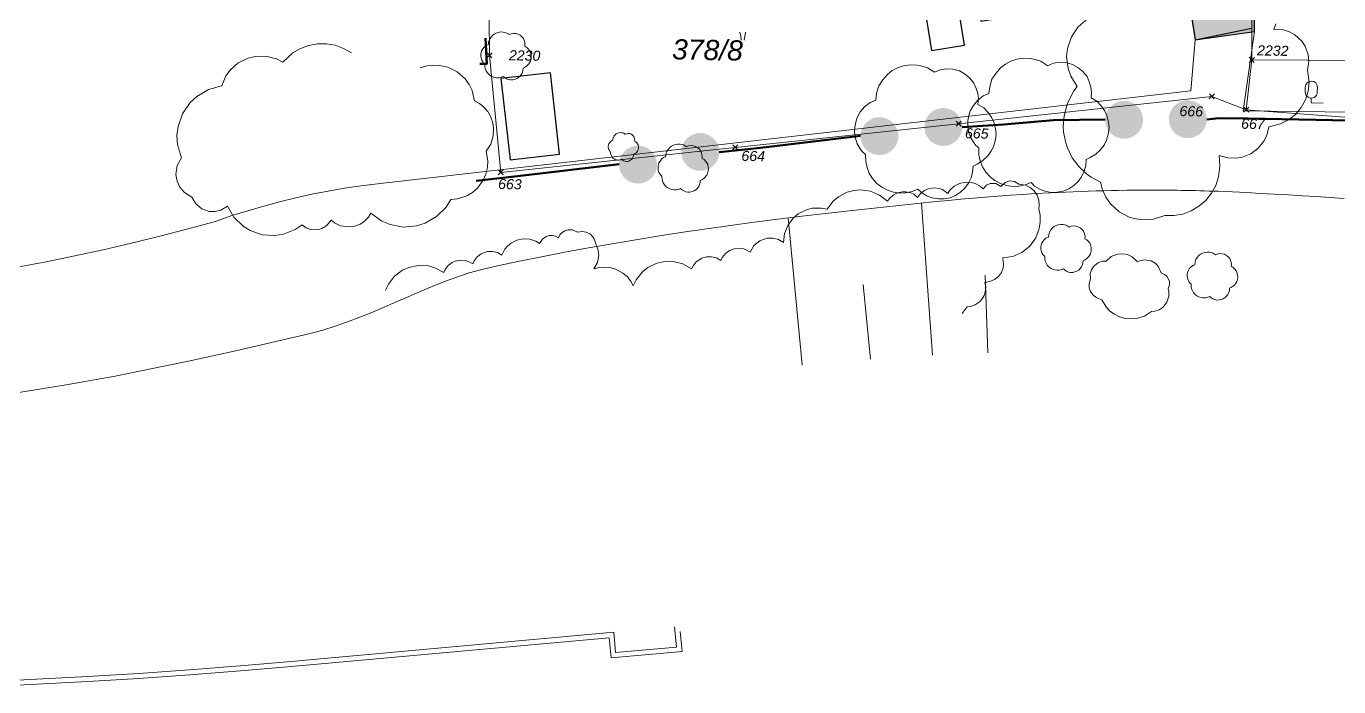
# Model space of a CAD drawing. Header units: metres. Extents: x -208 to 1512, y -277 to 123.
# Drawn here: x -79.5 to -14.6, y -81.9 to -49.3 of the extents above; entities that cross this region are included whole.
import ezdxf
from ezdxf.enums import TextEntityAlignment as Align

# ---------------------------------------------------------------- set-up
doc = ezdxf.new("R2010")
doc.units = ezdxf.units.M
doc.header["$MEASUREMENT"] = 0
for name, color, linetype in [('725 Nachbarbebauung', 7, 'Continuous'), ('730_DKM_Gebäude', 7, 'Continuous'), ('730_DKM_Grenzen', 7, 'Continuous'), ('730_DKM_GST-Nummern', 7, 'Continuous'), ('730_DKM_Objekte', 7, 'Continuous'), ('730_DKM_Punkte', 7, 'Continuous'), ('740_WienGV_Flwd-Bebauungsplan', 7, 'Continuous'), ('740_WienGV_KartogrSymbole', 7, 'Continuous'), ('740_WienGV_L_Baum_ -gruppen_ Grünflächen', 7, 'Continuous'), ('740_WienGV_L_Böschungskante', 7, 'Continuous'), ('740_WienGV_L_Gebäude', 7, 'Continuous'), ('740_WienGV_L_Mauer_Sockel', 7, 'Continuous')]:
    doc.layers.add(name, color=color, linetype=linetype)
doc.styles.add('ERSTELLTER_STIL_1', font='arial.ttf')

# ---------------------------------------------------------------- blocks, each defined once
blk = doc.blocks.new('Decke_42_4', base_point=(-22.895, -42.618))
at = {"layer": '725 Nachbarbebauung', "linetype": 'Continuous', "lineweight": 0, "true_color": 0x1f1f1f}
blk.add_hatch(color=250, dxfattribs=at).paths.add_polyline_path([(-22.895, -42.618), (-21.729, -49.93), (-20.445, -49.744), (-18.8, -49.514), (-18.741, -41.894)])
at = {"layer": '725 Nachbarbebauung', "color": 8, "linetype": 'Continuous', "lineweight": 13, "flags": 128}
blk.add_lwpolyline([(-22.895, -42.618), (-21.729, -49.93), (-20.445, -49.744), (-18.8, -49.514), (-18.741, -41.894)], close=True, dxfattribs=at)
blk = doc.blocks.new('FIG0520[27]_4', base_point=(-15.85, -52.514))
at = {"layer": '730_DKM_Objekte', "color": 8, "linetype": 'Continuous', "lineweight": 13}
for p, q in [((-16.296, -52.266), (-16.3, -52.506)), ((-15.7, -52.517), (-15.696, -52.277)), ((-16.01, -53.052), (-16.005, -52.812)), ((-15.41, -53.063), (-16.01, -53.052))]:
    blk.add_line(p, q, dxfattribs=at)
for centre, start, end in [((-16, -52.512), 178.95, 358.95), ((-15.996, -52.272), 358.95, 178.95)]:
    blk.add_arc(centre, 0.3, start, end, dxfattribs=at)
blk = doc.blocks.new('FIG0200[39]_4', base_point=(-56.588, -50.692))
at = {"layer": '730_DKM_Punkte', "color": 8, "linetype": 'Continuous', "lineweight": 13}
for p, q in [((-56.716, -50.814), (-56.461, -50.569)), ((-56.711, -50.564), (-56.466, -50.819))]:
    blk.add_line(p, q, dxfattribs=at)
at = {"layer": '730_DKM_Punkte', "color": 8, "lineweight": 13, "style": 'ERSTELLTER_STIL_1'}
blk.add_attdef('PNUM', text='', height=0.5, rotation=358.95, dxfattribs=at).set_placement((-55.972, -51.101), align=Align.BOTTOM_LEFT)
blk = doc.blocks.new('FIG0200[40]_4', base_point=(-56.034, -56.483))
at = {"layer": '730_DKM_Punkte', "color": 8, "linetype": 'Continuous', "lineweight": 13}
for p, q in [((-56.162, -56.605), (-55.907, -56.36)), ((-56.157, -56.355), (-55.912, -56.61))]:
    blk.add_line(p, q, dxfattribs=at)
at = {"layer": '730_DKM_Punkte', "color": 8, "lineweight": 13, "style": 'ERSTELLTER_STIL_1'}
blk.add_attdef('PNUM', text='', height=0.5, rotation=358.95, dxfattribs=at).set_placement((-55.418, -56.892), align=Align.BOTTOM_LEFT)
blk = doc.blocks.new('FIG0200[43]_4', base_point=(-33.417, -54.077))
at = {"layer": '730_DKM_Punkte', "color": 8, "linetype": 'Continuous', "lineweight": 13}
for p, q in [((-33.544, -54.199), (-33.289, -53.954)), ((-33.539, -53.949), (-33.294, -54.204))]:
    blk.add_line(p, q, dxfattribs=at)
at = {"layer": '730_DKM_Punkte', "color": 8, "lineweight": 13, "style": 'ERSTELLTER_STIL_1'}
blk.add_attdef('PNUM', text='', height=0.5, rotation=358.95, dxfattribs=at).set_placement((-32.8, -54.486), align=Align.BOTTOM_LEFT)
blk = doc.blocks.new('FIG0200[47]_4', base_point=(-44.45, -55.245))
at = {"layer": '730_DKM_Punkte', "color": 8, "linetype": 'Continuous', "lineweight": 13}
for p, q in [((-44.577, -55.367), (-44.323, -55.122)), ((-44.573, -55.117), (-44.327, -55.372))]:
    blk.add_line(p, q, dxfattribs=at)
at = {"layer": '730_DKM_Punkte', "color": 8, "lineweight": 13, "style": 'ERSTELLTER_STIL_1'}
blk.add_attdef('PNUM', text='', height=0.5, rotation=358.95, dxfattribs=at).set_placement((-43.833, -55.654), align=Align.BOTTOM_LEFT)
blk = doc.blocks.new('FIG0200[49]_4', base_point=(-18.936, -50.922))
at = {"layer": '730_DKM_Punkte', "color": 8, "linetype": 'Continuous', "lineweight": 13}
for p, q in [((-19.064, -51.044), (-18.809, -50.799)), ((-19.059, -50.794), (-18.814, -51.049))]:
    blk.add_line(p, q, dxfattribs=at)
at = {"layer": '730_DKM_Punkte', "color": 8, "lineweight": 13, "style": 'ERSTELLTER_STIL_1'}
blk.add_attdef('PNUM', text='', height=0.5, rotation=358.95, dxfattribs=at).set_placement((-18.32, -51.331), align=Align.BOTTOM_LEFT)
blk = doc.blocks.new('FIG0200[53]_4', base_point=(-20.91, -52.726))
at = {"layer": '730_DKM_Punkte', "color": 8, "linetype": 'Continuous', "lineweight": 13}
for p, q in [((-21.037, -52.848), (-20.782, -52.603)), ((-21.032, -52.598), (-20.787, -52.853))]:
    blk.add_line(p, q, dxfattribs=at)
at = {"layer": '730_DKM_Punkte', "color": 8, "lineweight": 13, "style": 'ERSTELLTER_STIL_1'}
blk.add_attdef('PNUM', text='', height=0.5, rotation=358.95, dxfattribs=at).set_placement((-20.293, -53.135), align=Align.BOTTOM_LEFT)
blk = doc.blocks.new('FIG0200[54]_4', base_point=(-19.212, -53.387))
at = {"layer": '730_DKM_Punkte', "color": 8, "linetype": 'Continuous', "lineweight": 13}
for p, q in [((-19.339, -53.51), (-19.084, -53.264)), ((-19.334, -53.26), (-19.089, -53.514))]:
    blk.add_line(p, q, dxfattribs=at)
at = {"layer": '730_DKM_Punkte', "color": 8, "lineweight": 13, "style": 'ERSTELLTER_STIL_1'}
blk.add_attdef('PNUM', text='', height=0.5, rotation=358.95, dxfattribs=at).set_placement((-18.595, -53.796), align=Align.BOTTOM_LEFT)
blk = doc.blocks.new('GI00131_ATT627(WIESE)0[69]_4', base_point=(-44.079, -49.748))
at = {"layer": '740_WienGV_L_Baum_ -gruppen_ Grünflächen', "color": 252, "linetype": 'Continuous', "lineweight": 13, "true_color": 0x949494}
for p, q in [((-44.215, -49.545), (-44.175, -49.766)), ((-44.175, -49.766), (-44.155, -49.946)), ((-44.011, -49.949), (-43.983, -49.763)), ((-43.983, -49.763), (-43.935, -49.55))]:
    blk.add_line(p, q, dxfattribs=at)
blk = doc.blocks.new('GI0007_ATT22(LAUB)0[70]_4', base_point=(-49.973, -55.23))
at = {"layer": '740_WienGV_L_Baum_ -gruppen_ Grünflächen', "color": 252, "linetype": 'Continuous', "lineweight": 13, "true_color": 0x949494}
for p, q in [((-50.709, -55.125), (-50.696, -55.077)), ((-50.696, -55.077), (-50.662, -55.018)), ((-50.662, -55.018), (-50.617, -54.966)), ((-50.617, -54.966), (-50.559, -54.919)), ((-50.559, -54.919), (-50.497, -54.893)), ((-50.497, -54.893), (-50.488, -54.821)), ((-50.488, -54.821), (-50.466, -54.742)), ((-50.466, -54.742), (-50.422, -54.678)), ((-50.422, -54.678), (-50.375, -54.62)), ((-50.375, -54.62), (-50.323, -54.581)), ((-50.323, -54.581), (-50.267, -54.551)), ((-50.267, -54.551), (-50.204, -54.531)), ((-50.204, -54.531), (-50.132, -54.519)), ((-50.132, -54.519), (-50.062, -54.522)), ((-50.062, -54.522), (-50.006, -54.533)), ((-50.006, -54.533), (-49.949, -54.551)), ((-49.949, -54.551), (-49.894, -54.586)), ((-49.894, -54.586), (-49.878, -54.598)), ((-49.878, -54.598), (-49.815, -54.573)), ((-49.815, -54.573), (-49.749, -54.562)), ((-49.749, -54.562), (-49.682, -54.566)), ((-49.682, -54.566), (-49.613, -54.584)), ((-49.613, -54.584), (-49.558, -54.616)), ((-49.558, -54.616), (-49.503, -54.659)), ((-49.503, -54.659), (-49.458, -54.713)), ((-49.458, -54.713), (-49.435, -54.769)), ((-49.435, -54.769), (-49.419, -54.824)), ((-49.419, -54.824), (-49.411, -54.88)), ((-49.411, -54.88), (-49.417, -54.94)), ((-49.417, -54.94), (-49.355, -54.975)), ((-49.355, -54.975), (-49.309, -55.024)), ((-49.309, -55.024), (-49.274, -55.074)), ((-49.274, -55.074), (-49.249, -55.125)), ((-50.721, -55.236), (-50.72, -55.18)), ((-50.713, -55.297), (-50.721, -55.236)), ((-50.72, -55.18), (-50.709, -55.125)), ((-50.693, -55.355), (-50.713, -55.297)), ((-50.661, -55.408), (-50.693, -55.355)), ((-50.637, -55.442), (-50.661, -55.408)), ((-50.606, -55.469), (-50.637, -55.442)), ((-50.603, -55.542), (-50.606, -55.469)), ((-50.59, -55.606), (-50.603, -55.542)), ((-50.566, -55.668), (-50.59, -55.606)), ((-50.531, -55.724), (-50.566, -55.668)), ((-50.486, -55.774), (-50.531, -55.724)), ((-49.488, -55.717), (-49.516, -55.774)), ((-49.472, -55.655), (-49.488, -55.717)), ((-49.467, -55.591), (-49.472, -55.655)), ((-49.425, -55.572), (-49.467, -55.591)), ((-49.366, -55.534), (-49.425, -55.572)), ((-49.315, -55.485), (-49.366, -55.534)), ((-49.309, -55.478), (-49.315, -55.485)), ((-49.279, -55.438), (-49.309, -55.478)), ((-49.252, -55.388), (-49.279, -55.438)), ((-49.23, -55.311), (-49.252, -55.388)), ((-49.249, -55.125), (-49.231, -55.196)), ((-49.231, -55.196), (-49.225, -55.249)), ((-49.225, -55.249), (-49.23, -55.311)), ((-50.434, -55.816), (-50.486, -55.774)), ((-50.375, -55.847), (-50.434, -55.816)), ((-50.311, -55.867), (-50.375, -55.847)), ((-50.245, -55.877), (-50.311, -55.867)), ((-50.179, -55.874), (-50.245, -55.877)), ((-50.114, -55.86), (-50.179, -55.874)), ((-50.052, -55.835), (-50.114, -55.86)), ((-50.014, -55.873), (-50.052, -55.835)), ((-49.96, -55.906), (-50.014, -55.873)), ((-49.901, -55.928), (-49.96, -55.906)), ((-49.838, -55.94), (-49.901, -55.928)), ((-49.774, -55.939), (-49.838, -55.94)), ((-49.712, -55.926), (-49.774, -55.939)), ((-49.653, -55.903), (-49.712, -55.926)), ((-49.6, -55.868), (-49.653, -55.903)), ((-49.553, -55.826), (-49.6, -55.868)), ((-49.516, -55.774), (-49.553, -55.826))]:
    blk.add_line(p, q, dxfattribs=at)
blk = doc.blocks.new('GI0007_ATT22(LAUB)0[71]_4', base_point=(-55.769, -50.728))
at = {"layer": '740_WienGV_L_Baum_ -gruppen_ Grünflächen', "color": 252, "linetype": 'Continuous', "lineweight": 13, "true_color": 0x949494}
for p, q in [((-56.628, -50.047), (-56.59, -49.916)), ((-56.59, -49.916), (-56.517, -49.809)), ((-56.517, -49.809), (-56.439, -49.712)), ((-56.439, -49.712), (-56.353, -49.646)), ((-56.353, -49.646), (-56.259, -49.597)), ((-56.259, -49.597), (-56.154, -49.563)), ((-56.154, -49.563), (-56.034, -49.544)), ((-56.034, -49.544), (-55.917, -49.549)), ((-55.917, -49.549), (-55.825, -49.567)), ((-55.825, -49.567), (-55.729, -49.597)), ((-55.729, -49.597), (-55.638, -49.656)), ((-55.638, -49.656), (-55.61, -49.676)), ((-55.61, -49.676), (-55.506, -49.633)), ((-55.506, -49.633), (-55.396, -49.616)), ((-55.396, -49.616), (-55.284, -49.622)), ((-55.284, -49.622), (-55.169, -49.652)), ((-55.169, -49.652), (-55.077, -49.705)), ((-55.077, -49.705), (-54.986, -49.776)), ((-54.986, -49.776), (-54.911, -49.867)), ((-54.911, -49.867), (-54.872, -49.96)), ((-57.014, -50.646), (-56.997, -50.554)), ((-56.997, -50.554), (-56.974, -50.474)), ((-56.974, -50.474), (-56.917, -50.375)), ((-56.917, -50.375), (-56.842, -50.288)), ((-56.842, -50.288), (-56.745, -50.21)), ((-56.745, -50.21), (-56.643, -50.167)), ((-56.643, -50.167), (-56.628, -50.047)), ((-54.872, -49.96), (-54.845, -50.053)), ((-54.845, -50.053), (-54.833, -50.145)), ((-54.833, -50.145), (-54.842, -50.245)), ((-54.842, -50.245), (-54.74, -50.303)), ((-54.74, -50.303), (-54.663, -50.385)), ((-54.663, -50.385), (-54.604, -50.469)), ((-54.604, -50.469), (-54.563, -50.554)), ((-54.563, -50.554), (-54.533, -50.672)), ((-57.016, -50.738), (-57.014, -50.646)), ((-57.002, -50.84), (-57.016, -50.738)), ((-56.97, -50.936), (-57.002, -50.84)), ((-56.916, -51.026), (-56.97, -50.936)), ((-56.877, -51.082), (-56.916, -51.026)), ((-56.824, -51.127), (-56.877, -51.082)), ((-56.819, -51.248), (-56.824, -51.127)), ((-54.672, -51.154), (-54.757, -51.235)), ((-54.663, -51.142), (-54.672, -51.154)), ((-54.612, -51.075), (-54.663, -51.142)), ((-54.568, -50.993), (-54.612, -51.075)), ((-54.531, -50.864), (-54.568, -50.993)), ((-54.533, -50.672), (-54.523, -50.761)), ((-54.523, -50.761), (-54.531, -50.864)), ((-56.798, -51.355), (-56.819, -51.248)), ((-56.757, -51.459), (-56.798, -51.355)), ((-56.699, -51.553), (-56.757, -51.459)), ((-56.624, -51.636), (-56.699, -51.553)), ((-56.538, -51.705), (-56.624, -51.636)), ((-56.439, -51.757), (-56.538, -51.705)), ((-56.333, -51.79), (-56.439, -51.757)), ((-56.223, -51.807), (-56.333, -51.79)), ((-56.113, -51.802), (-56.223, -51.807)), ((-56.004, -51.779), (-56.113, -51.802)), ((-55.9, -51.736), (-56.004, -51.779)), ((-55.837, -51.8), (-55.9, -51.736)), ((-55.748, -51.855), (-55.837, -51.8)), ((-55.649, -51.892), (-55.748, -51.855)), ((-55.236, -51.85), (-55.334, -51.889)), ((-55.148, -51.793), (-55.236, -51.85)), ((-55.07, -51.721), (-55.148, -51.793)), ((-55.008, -51.635), (-55.07, -51.721)), ((-54.962, -51.54), (-55.008, -51.635)), ((-54.935, -51.437), (-54.962, -51.54)), ((-54.926, -51.331), (-54.935, -51.437)), ((-54.856, -51.298), (-54.926, -51.331)), ((-54.757, -51.235), (-54.856, -51.298)), ((-55.544, -51.912), (-55.649, -51.892)), ((-55.438, -51.91), (-55.544, -51.912)), ((-55.334, -51.889), (-55.438, -51.91))]:
    blk.add_line(p, q, dxfattribs=at)
blk = doc.blocks.new('GI0007_ATT22(LAUB)0[72]_4', base_point=(-47.016, -56.272))
at = {"layer": '740_WienGV_L_Baum_ -gruppen_ Grünflächen', "color": 252, "linetype": 'Continuous', "lineweight": 13, "true_color": 0x949494}
for p, q in [((-47.401, -55.107), (-47.281, -55.088)), ((-47.281, -55.088), (-47.164, -55.094)), ((-47.164, -55.094), (-47.072, -55.111)), ((-47.992, -55.754), (-47.89, -55.712)), ((-47.89, -55.712), (-47.875, -55.591)), ((-47.875, -55.591), (-47.837, -55.46)), ((-47.837, -55.46), (-47.764, -55.353)), ((-47.764, -55.353), (-47.686, -55.257)), ((-47.686, -55.257), (-47.6, -55.191)), ((-47.6, -55.191), (-47.506, -55.141)), ((-47.506, -55.141), (-47.401, -55.107)), ((-47.072, -55.111), (-46.977, -55.142)), ((-46.977, -55.142), (-46.885, -55.2)), ((-46.885, -55.2), (-46.857, -55.22)), ((-46.857, -55.22), (-46.753, -55.178)), ((-46.753, -55.178), (-46.643, -55.16)), ((-46.643, -55.16), (-46.531, -55.166)), ((-46.531, -55.166), (-46.416, -55.196)), ((-46.416, -55.196), (-46.324, -55.25)), ((-46.324, -55.25), (-46.233, -55.321)), ((-46.233, -55.321), (-46.159, -55.411)), ((-46.159, -55.411), (-46.119, -55.504)), ((-46.119, -55.504), (-46.093, -55.597)), ((-46.093, -55.597), (-46.08, -55.69)), ((-46.08, -55.69), (-46.089, -55.789)), ((-48.263, -56.282), (-48.261, -56.19)), ((-48.249, -56.384), (-48.263, -56.282)), ((-48.261, -56.19), (-48.244, -56.098)), ((-48.217, -56.481), (-48.249, -56.384)), ((-48.244, -56.098), (-48.221, -56.018)), ((-48.221, -56.018), (-48.164, -55.92)), ((-48.164, -55.92), (-48.09, -55.832)), ((-48.09, -55.832), (-47.992, -55.754)), ((-46.089, -55.789), (-45.987, -55.848)), ((-45.987, -55.848), (-45.91, -55.929)), ((-45.91, -55.929), (-45.851, -56.014)), ((-45.851, -56.014), (-45.81, -56.098)), ((-45.81, -56.098), (-45.78, -56.216)), ((-45.78, -56.216), (-45.77, -56.305)), ((-45.77, -56.305), (-45.779, -56.408)), ((-48.164, -56.57), (-48.217, -56.481)), ((-48.124, -56.626), (-48.164, -56.57)), ((-48.071, -56.672), (-48.124, -56.626)), ((-48.066, -56.793), (-48.071, -56.672)), ((-48.045, -56.9), (-48.066, -56.793)), ((-48.004, -57.004), (-48.045, -56.9)), ((-47.946, -57.097), (-48.004, -57.004)), ((-46.182, -56.982), (-46.209, -57.084)), ((-46.173, -56.875), (-46.182, -56.982)), ((-46.103, -56.843), (-46.173, -56.875)), ((-46.004, -56.779), (-46.103, -56.843)), ((-45.919, -56.699), (-46.004, -56.779)), ((-45.91, -56.686), (-45.919, -56.699)), ((-45.859, -56.62), (-45.91, -56.686)), ((-45.815, -56.537), (-45.859, -56.62)), ((-45.779, -56.408), (-45.815, -56.537)), ((-47.871, -57.18), (-47.946, -57.097)), ((-47.785, -57.249), (-47.871, -57.18)), ((-47.686, -57.301), (-47.785, -57.249)), ((-47.58, -57.335), (-47.686, -57.301)), ((-47.47, -57.351), (-47.58, -57.335)), ((-47.36, -57.346), (-47.47, -57.351)), ((-47.251, -57.323), (-47.36, -57.346)), ((-47.147, -57.281), (-47.251, -57.323)), ((-47.085, -57.344), (-47.147, -57.281)), ((-46.995, -57.399), (-47.085, -57.344)), ((-46.896, -57.436), (-46.995, -57.399)), ((-46.792, -57.456), (-46.896, -57.436)), ((-46.685, -57.454), (-46.792, -57.456)), ((-46.581, -57.433), (-46.685, -57.454)), ((-46.483, -57.394), (-46.581, -57.433)), ((-46.395, -57.337), (-46.483, -57.394)), ((-46.317, -57.266), (-46.395, -57.337)), ((-46.255, -57.18), (-46.317, -57.266)), ((-46.209, -57.084), (-46.255, -57.18))]:
    blk.add_line(p, q, dxfattribs=at)
blk = doc.blocks.new('GI0007_ATT22(LAUB)0[73]_4', base_point=(-20.878, -61.605))
at = {"layer": '740_WienGV_L_Baum_ -gruppen_ Grünflächen', "color": 252, "linetype": 'Continuous', "lineweight": 13, "true_color": 0x949494}
for p, q in [((-21.752, -61.044), (-21.738, -60.924)), ((-21.738, -60.924), (-21.7, -60.793)), ((-21.7, -60.793), (-21.627, -60.686)), ((-21.627, -60.686), (-21.549, -60.59)), ((-21.549, -60.59), (-21.462, -60.524)), ((-21.462, -60.524), (-21.369, -60.474)), ((-21.369, -60.474), (-21.263, -60.44)), ((-21.263, -60.44), (-21.144, -60.421)), ((-21.144, -60.421), (-21.027, -60.427)), ((-21.027, -60.427), (-20.934, -60.444)), ((-20.934, -60.444), (-20.839, -60.475)), ((-20.839, -60.475), (-20.748, -60.533)), ((-20.748, -60.533), (-20.72, -60.553)), ((-20.72, -60.553), (-20.616, -60.511)), ((-20.616, -60.511), (-20.505, -60.493)), ((-20.505, -60.493), (-20.393, -60.499)), ((-20.393, -60.499), (-20.278, -60.529)), ((-20.278, -60.529), (-20.187, -60.582)), ((-20.187, -60.582), (-20.096, -60.653)), ((-20.096, -60.653), (-20.021, -60.744)), ((-20.021, -60.744), (-19.982, -60.837)), ((-19.982, -60.837), (-19.955, -60.93)), ((-19.955, -60.93), (-19.942, -61.022)), ((-22.126, -61.615), (-22.124, -61.523)), ((-22.124, -61.523), (-22.106, -61.431)), ((-22.106, -61.431), (-22.083, -61.351)), ((-22.083, -61.351), (-22.026, -61.253)), ((-22.026, -61.253), (-21.952, -61.165)), ((-21.952, -61.165), (-21.855, -61.087)), ((-21.855, -61.087), (-21.752, -61.044)), ((-19.942, -61.022), (-19.951, -61.122)), ((-19.951, -61.122), (-19.849, -61.181)), ((-19.849, -61.181), (-19.773, -61.262)), ((-19.773, -61.262), (-19.714, -61.347)), ((-19.714, -61.347), (-19.673, -61.431)), ((-19.673, -61.431), (-19.643, -61.549)), ((-19.643, -61.549), (-19.632, -61.638)), ((-22.111, -61.717), (-22.126, -61.615)), ((-22.079, -61.813), (-22.111, -61.717)), ((-22.026, -61.903), (-22.079, -61.813)), ((-21.986, -61.959), (-22.026, -61.903)), ((-21.934, -62.005), (-21.986, -61.959)), ((-21.929, -62.125), (-21.934, -62.005)), ((-21.908, -62.233), (-21.929, -62.125)), ((-21.867, -62.336), (-21.908, -62.233)), ((-20.035, -62.208), (-20.044, -62.315)), ((-19.965, -62.176), (-20.035, -62.208)), ((-19.866, -62.112), (-19.965, -62.176)), ((-19.781, -62.032), (-19.866, -62.112)), ((-19.772, -62.019), (-19.781, -62.032)), ((-19.721, -61.953), (-19.772, -62.019)), ((-19.677, -61.87), (-19.721, -61.953)), ((-19.641, -61.741), (-19.677, -61.87)), ((-19.632, -61.638), (-19.641, -61.741)), ((-21.808, -62.43), (-21.867, -62.336)), ((-21.733, -62.513), (-21.808, -62.43)), ((-21.647, -62.582), (-21.733, -62.513)), ((-21.549, -62.634), (-21.647, -62.582)), ((-21.443, -62.668), (-21.549, -62.634)), ((-21.333, -62.684), (-21.443, -62.668)), ((-21.222, -62.679), (-21.333, -62.684)), ((-21.114, -62.656), (-21.222, -62.679)), ((-21.01, -62.613), (-21.114, -62.656)), ((-20.947, -62.677), (-21.01, -62.613)), ((-20.857, -62.732), (-20.947, -62.677)), ((-20.758, -62.769), (-20.857, -62.732)), ((-20.654, -62.789), (-20.758, -62.769)), ((-20.547, -62.787), (-20.654, -62.789)), ((-20.444, -62.766), (-20.547, -62.787)), ((-20.345, -62.727), (-20.444, -62.766)), ((-20.257, -62.67), (-20.345, -62.727)), ((-20.179, -62.598), (-20.257, -62.67)), ((-20.117, -62.512), (-20.179, -62.598)), ((-20.071, -62.417), (-20.117, -62.512)), ((-20.044, -62.315), (-20.071, -62.417))]:
    blk.add_line(p, q, dxfattribs=at)
blk = doc.blocks.new('GI0007_ATT22(LAUB)0[74]_4', base_point=(-28.108, -60.243))
at = {"layer": '740_WienGV_L_Baum_ -gruppen_ Grünflächen', "color": 252, "linetype": 'Continuous', "lineweight": 13, "true_color": 0x949494}
for p, q in [((-28.982, -59.682), (-28.967, -59.561)), ((-28.967, -59.561), (-28.929, -59.43)), ((-28.929, -59.43), (-28.856, -59.323)), ((-28.856, -59.323), (-28.778, -59.227)), ((-28.778, -59.227), (-28.691, -59.161)), ((-28.691, -59.161), (-28.598, -59.111)), ((-28.598, -59.111), (-28.492, -59.077)), ((-28.492, -59.077), (-28.373, -59.058)), ((-28.373, -59.058), (-28.256, -59.064)), ((-28.256, -59.064), (-28.164, -59.082)), ((-28.164, -59.082), (-28.068, -59.112)), ((-28.068, -59.112), (-27.977, -59.17)), ((-27.977, -59.17), (-27.949, -59.19)), ((-27.949, -59.19), (-27.845, -59.148)), ((-27.845, -59.148), (-27.734, -59.13)), ((-27.734, -59.13), (-27.622, -59.136)), ((-27.622, -59.136), (-27.507, -59.167)), ((-27.507, -59.167), (-27.416, -59.22)), ((-27.416, -59.22), (-27.325, -59.291)), ((-27.325, -59.291), (-27.25, -59.381)), ((-27.25, -59.381), (-27.211, -59.474)), ((-27.211, -59.474), (-27.184, -59.567)), ((-27.184, -59.567), (-27.172, -59.66)), ((-29.355, -60.253), (-29.353, -60.16)), ((-29.341, -60.354), (-29.355, -60.253)), ((-29.353, -60.16), (-29.335, -60.068)), ((-29.335, -60.068), (-29.313, -59.988)), ((-29.313, -59.988), (-29.256, -59.89)), ((-29.256, -59.89), (-29.181, -59.802)), ((-29.181, -59.802), (-29.084, -59.724)), ((-29.084, -59.724), (-28.982, -59.682)), ((-27.172, -59.66), (-27.181, -59.759)), ((-27.181, -59.759), (-27.079, -59.818)), ((-27.079, -59.818), (-27.002, -59.899)), ((-27.002, -59.899), (-26.943, -59.984)), ((-26.943, -59.984), (-26.902, -60.068)), ((-26.902, -60.068), (-26.872, -60.186)), ((-26.872, -60.186), (-26.861, -60.275)), ((-26.861, -60.275), (-26.87, -60.378)), ((-29.309, -60.451), (-29.341, -60.354)), ((-29.255, -60.541), (-29.309, -60.451)), ((-29.215, -60.596), (-29.255, -60.541)), ((-29.163, -60.642), (-29.215, -60.596)), ((-29.158, -60.763), (-29.163, -60.642)), ((-29.137, -60.87), (-29.158, -60.763)), ((-29.096, -60.974), (-29.137, -60.87)), ((-27.265, -60.845), (-27.274, -60.952)), ((-27.195, -60.813), (-27.265, -60.845)), ((-27.096, -60.749), (-27.195, -60.813)), ((-27.011, -60.669), (-27.096, -60.749)), ((-27.002, -60.657), (-27.011, -60.669)), ((-26.951, -60.59), (-27.002, -60.657)), ((-26.906, -60.507), (-26.951, -60.59)), ((-26.87, -60.378), (-26.906, -60.507)), ((-29.037, -61.067), (-29.096, -60.974)), ((-28.962, -61.15), (-29.037, -61.067)), ((-28.877, -61.219), (-28.962, -61.15)), ((-28.778, -61.271), (-28.877, -61.219)), ((-28.672, -61.305), (-28.778, -61.271)), ((-28.562, -61.321), (-28.672, -61.305)), ((-28.452, -61.316), (-28.562, -61.321)), ((-28.343, -61.293), (-28.452, -61.316)), ((-28.239, -61.251), (-28.343, -61.293)), ((-28.176, -61.314), (-28.239, -61.251)), ((-28.086, -61.369), (-28.176, -61.314)), ((-27.988, -61.406), (-28.086, -61.369)), ((-27.883, -61.426), (-27.988, -61.406)), ((-27.776, -61.424), (-27.883, -61.426)), ((-27.673, -61.403), (-27.776, -61.424)), ((-27.574, -61.364), (-27.673, -61.403)), ((-27.486, -61.307), (-27.574, -61.364)), ((-27.409, -61.236), (-27.486, -61.307)), ((-27.347, -61.15), (-27.409, -61.236)), ((-27.3, -61.055), (-27.347, -61.15)), ((-27.274, -60.952), (-27.3, -61.055))]:
    blk.add_line(p, q, dxfattribs=at)
blk = doc.blocks.new('GI0007_ATT22(LAUB)0[79]_4', base_point=(-35.058, -54.482))
at = {"layer": '740_WienGV_L_Baum_ -gruppen_ Grünflächen', "color": 252, "linetype": 'Continuous', "lineweight": 13, "true_color": 0x949494}
for p, q in [((-36.136, -51.22), (-35.801, -51.166)), ((-35.801, -51.166), (-35.473, -51.182)), ((-35.473, -51.182), (-35.215, -51.232)), ((-37.154, -51.908), (-36.935, -51.638)), ((-36.935, -51.638), (-36.693, -51.454)), ((-36.693, -51.454), (-36.431, -51.314)), ((-36.431, -51.314), (-36.136, -51.22)), ((-35.215, -51.232), (-34.948, -51.316)), ((-34.948, -51.316), (-34.692, -51.48)), ((-34.692, -51.48), (-34.614, -51.537)), ((-34.614, -51.537), (-34.323, -51.418)), ((-34.323, -51.418), (-34.013, -51.368)), ((-34.013, -51.368), (-33.7, -51.384)), ((-33.7, -51.384), (-33.378, -51.47)), ((-33.378, -51.47), (-33.122, -51.619)), ((-33.122, -51.619), (-32.867, -51.818)), ((-32.867, -51.818), (-32.657, -52.07)), ((-37.465, -52.574), (-37.358, -52.208)), ((-37.358, -52.208), (-37.154, -51.908)), ((-32.657, -52.07), (-32.548, -52.331)), ((-32.548, -52.331), (-32.473, -52.591)), ((-38.064, -53.25), (-37.792, -53.031)), ((-37.792, -53.031), (-37.506, -52.912)), ((-37.506, -52.912), (-37.465, -52.574)), ((-32.473, -52.591), (-32.438, -52.851)), ((-32.438, -52.851), (-32.463, -53.129)), ((-32.463, -53.129), (-32.177, -53.293)), ((-38.496, -53.994), (-38.432, -53.771)), ((-38.432, -53.771), (-38.273, -53.495)), ((-38.273, -53.495), (-38.064, -53.25)), ((-32.177, -53.293), (-31.962, -53.521)), ((-31.962, -53.521), (-31.797, -53.758)), ((-31.797, -53.758), (-31.682, -53.994)), ((-38.55, -54.511), (-38.546, -54.252)), ((-38.546, -54.252), (-38.496, -53.994)), ((-31.682, -53.994), (-31.599, -54.324)), ((-31.599, -54.324), (-31.568, -54.574)), ((-38.511, -54.795), (-38.55, -54.511)), ((-38.421, -55.065), (-38.511, -54.795)), ((-38.271, -55.317), (-38.421, -55.065)), ((-31.594, -54.862), (-31.695, -55.224)), ((-31.568, -54.574), (-31.594, -54.862)), ((-38.16, -55.473), (-38.271, -55.317)), ((-38.013, -55.6), (-38.16, -55.473)), ((-37.999, -55.939), (-38.013, -55.6)), ((-31.987, -55.676), (-32.225, -55.901)), ((-31.961, -55.642), (-31.987, -55.676)), ((-31.818, -55.455), (-31.961, -55.642)), ((-31.695, -55.224), (-31.818, -55.455)), ((-37.94, -56.239), (-37.999, -55.939)), ((-37.826, -56.53), (-37.94, -56.239)), ((-32.698, -56.171), (-32.723, -56.469)), ((-32.502, -56.08), (-32.698, -56.171)), ((-32.225, -55.901), (-32.502, -56.08)), ((-37.661, -56.791), (-37.826, -56.53)), ((-37.452, -57.024), (-37.661, -56.791)), ((-37.211, -57.218), (-37.452, -57.024)), ((-32.927, -57.023), (-33.101, -57.263)), ((-32.798, -56.756), (-32.927, -57.023)), ((-32.723, -56.469), (-32.798, -56.756)), ((-36.935, -57.362), (-37.211, -57.218)), ((-36.638, -57.457), (-36.935, -57.362)), ((-36.331, -57.503), (-36.638, -57.457)), ((-36.022, -57.489), (-36.331, -57.503)), ((-35.717, -57.424), (-36.022, -57.489)), ((-35.426, -57.305), (-35.717, -57.424)), ((-35.25, -57.483), (-35.426, -57.305)), ((-34.999, -57.637), (-35.25, -57.483)), ((-34.722, -57.741), (-34.999, -57.637)), ((-33.565, -57.623), (-33.841, -57.733)), ((-33.319, -57.463), (-33.565, -57.623)), ((-33.101, -57.263), (-33.319, -57.463)), ((-34.43, -57.796), (-34.722, -57.741)), ((-34.131, -57.792), (-34.43, -57.796)), ((-33.841, -57.733), (-34.131, -57.792))]:
    blk.add_line(p, q, dxfattribs=at)
blk = doc.blocks.new('GI0007_ATT22(LAUB)0[80]_4', base_point=(-29.47, -54.156))
at = {"layer": '740_WienGV_L_Baum_ -gruppen_ Grünflächen', "color": 252, "linetype": 'Continuous', "lineweight": 13, "true_color": 0x949494}
for p, q in [((-31.347, -51.312), (-31.105, -51.127)), ((-31.105, -51.127), (-30.843, -50.988)), ((-30.843, -50.988), (-30.548, -50.893)), ((-30.548, -50.893), (-30.213, -50.84)), ((-30.213, -50.84), (-29.885, -50.856)), ((-29.885, -50.856), (-29.627, -50.905)), ((-29.627, -50.905), (-29.36, -50.99)), ((-29.36, -50.99), (-29.104, -51.154)), ((-29.104, -51.154), (-29.026, -51.21)), ((-29.026, -51.21), (-28.735, -51.091)), ((-28.735, -51.091), (-28.425, -51.042)), ((-28.425, -51.042), (-28.112, -51.058)), ((-28.112, -51.058), (-27.79, -51.143)), ((-27.79, -51.143), (-27.534, -51.292)), ((-31.77, -51.881), (-31.566, -51.582)), ((-31.566, -51.582), (-31.347, -51.312)), ((-27.534, -51.292), (-27.279, -51.491)), ((-27.279, -51.491), (-27.069, -51.744)), ((-27.069, -51.744), (-26.96, -52.004)), ((-31.918, -52.585), (-31.877, -52.248)), ((-31.877, -52.248), (-31.77, -51.881)), ((-26.96, -52.004), (-26.885, -52.265)), ((-26.885, -52.265), (-26.85, -52.524)), ((-32.685, -53.169), (-32.476, -52.924)), ((-32.476, -52.924), (-32.204, -52.705)), ((-32.204, -52.705), (-31.918, -52.585)), ((-26.85, -52.524), (-26.875, -52.802)), ((-26.875, -52.802), (-26.589, -52.967)), ((-26.589, -52.967), (-26.374, -53.195)), ((-32.958, -53.925), (-32.908, -53.667)), ((-32.908, -53.667), (-32.844, -53.444)), ((-32.844, -53.444), (-32.685, -53.169)), ((-26.374, -53.195), (-26.209, -53.432)), ((-26.209, -53.432), (-26.094, -53.668)), ((-26.094, -53.668), (-26.011, -53.998)), ((-32.962, -54.184), (-32.958, -53.925)), ((-32.923, -54.468), (-32.962, -54.184)), ((-26.011, -53.998), (-25.98, -54.247)), ((-25.98, -54.247), (-26.006, -54.535)), ((-32.833, -54.739), (-32.923, -54.468)), ((-32.684, -54.99), (-32.833, -54.739)), ((-32.572, -55.147), (-32.684, -54.99)), ((-26.107, -54.897), (-26.231, -55.129)), ((-26.006, -54.535), (-26.107, -54.897)), ((-32.425, -55.274), (-32.572, -55.147)), ((-32.411, -55.613), (-32.425, -55.274)), ((-32.352, -55.912), (-32.411, -55.613)), ((-26.637, -55.574), (-26.914, -55.753)), ((-26.399, -55.349), (-26.637, -55.574)), ((-26.373, -55.315), (-26.399, -55.349)), ((-26.231, -55.129), (-26.373, -55.315)), ((-32.238, -56.203), (-32.352, -55.912)), ((-32.073, -56.465), (-32.238, -56.203)), ((-27.135, -56.142), (-27.21, -56.43)), ((-27.11, -55.844), (-27.135, -56.142)), ((-26.914, -55.753), (-27.11, -55.844)), ((-31.864, -56.698), (-32.073, -56.465)), ((-31.623, -56.891), (-31.864, -56.698)), ((-31.347, -57.036), (-31.623, -56.891)), ((-31.05, -57.131), (-31.347, -57.036)), ((-29.838, -56.979), (-30.129, -57.098)), ((-29.662, -57.156), (-29.838, -56.979)), ((-27.513, -56.937), (-27.731, -57.137)), ((-27.339, -56.696), (-27.513, -56.937)), ((-27.21, -56.43), (-27.339, -56.696)), ((-30.743, -57.176), (-31.05, -57.131)), ((-30.434, -57.162), (-30.743, -57.176)), ((-30.129, -57.098), (-30.434, -57.162)), ((-29.411, -57.31), (-29.662, -57.156)), ((-29.134, -57.415), (-29.411, -57.31)), ((-28.842, -57.47), (-29.134, -57.415)), ((-28.543, -57.465), (-28.842, -57.47)), ((-28.253, -57.406), (-28.543, -57.465)), ((-27.978, -57.296), (-28.253, -57.406)), ((-27.731, -57.137), (-27.978, -57.296))]:
    blk.add_line(p, q, dxfattribs=at)

msp = doc.modelspace()

# ---------------------------------------------------------------- hatches: boundary and pattern name
at = {"layer": '740_WienGV_Flwd-Bebauungsplan', "linetype": 'Continuous', "lineweight": 0}
for points in [[(-24.307, -53.902, 0.414214), (-25.226, -52.951, 0.414214), (-26.177, -53.869, 0.414214), (-25.258, -54.82, 0.414214)], [(-21.162, -53.872, 0.414214), (-22.08, -52.921, 0.414214), (-23.031, -53.839, 0.414214), (-22.113, -54.79, 0.414214)], [(-36.39, -54.709, 0.414214), (-37.308, -53.758, 0.414214), (-38.259, -54.677, 0.414214), (-37.341, -55.627, 0.414214)], [(-33.237, -54.255, 0.414214), (-34.156, -53.304, 0.414214), (-35.107, -54.222, 0.414214), (-34.188, -55.173, 0.414214)], [(-45.243, -55.489, 0.414214), (-46.161, -54.538, 0.414214), (-47.112, -55.456, 0.414214), (-46.194, -56.407, 0.414214)], [(-48.313, -56.115, 0.414214), (-49.231, -55.164, 0.414214), (-50.182, -56.082, 0.414214), (-49.264, -57.033, 0.414214)]]:
    msp.add_hatch(color=1, dxfattribs=at).paths.add_polyline_path(points)

# ---------------------------------------------------------------- linework, layer by layer
at = {"layer": '730_DKM_Gebäude', "color": 7, "linetype": 'Continuous', "lineweight": 25}
msp.add_lwpolyline([(-18.922, -39.512), (-27.416, -40.984), (-27.411, -40.735), (-33.118, -41.6), (-31.509, -41.12), (-32.197, -38.837), (-45.302, -42.827), (-44.643, -45.039), (-33.349, -41.666), (-33.387, -44.296), (-35.163, -44.583), (-34.562, -48.335), (-35.083, -48.415), (-34.76, -50.451), (-33.125, -50.191), (-33.386, -48.566), (-32.724, -48.468), (-32.413, -48.414), (-32.313, -49.006), (-22.132, -47.382), (-21.729, -49.93), (-18.935, -49.358)], dxfattribs=at)
at = {"layer": '730_DKM_Grenzen', "color": 8, "linetype": 'Continuous', "lineweight": 13}
for points in [[(-18.919, -36.87), (-18.922, -39.512), (-18.935, -49.358), (-18.936, -50.922)], [(-56.588, -50.692), (-56.611, -46.991)], [(-56.034, -56.483), (-56.588, -50.692)], [(-19.212, -53.387), (-18.936, -50.922)], [(-18.936, -50.922), (0.045, -51.029)], [(-19.212, -53.387), (-20.91, -52.726), (-33.417, -54.077), (-44.45, -55.245), (-56.034, -56.483)], [(-19.212, -53.387), (0.045, -54.83)]]:
    msp.add_lwpolyline(points, dxfattribs=at)
at = {"layer": '740_WienGV_Flwd-Bebauungsplan', "color": 1, "linetype": 'Continuous', "lineweight": 50, "true_color": 0xfb0106}
for points in [[(-56.787, -49.847), (-56.724, -51.123), (-57.064, -51.117)], [(-19.122, -53.823), (-19.377, -53.818), (-20.566, -53.797), (-21.162, -53.872)], [(-31.195, -54.121), (-33.237, -54.255)], [(-26.177, -53.869), (-28.727, -53.909), (-31.195, -54.121)], [(-14.109, -53.911), (-19.122, -53.823)], [(-38.259, -54.677), (-43.199, -55.27)], [(-43.199, -55.27), (-45.243, -55.489)], [(-50.182, -56.082), (-55.207, -56.674)], [(-55.207, -56.674), (-57.251, -56.893)]]:
    msp.add_lwpolyline(points, dxfattribs=at)
at = {"layer": '740_WienGV_KartogrSymbole', "color": 252, "linetype": 'Continuous', "lineweight": 13, "true_color": 0x949494}
msp.add_line((-34.701, -65.511), (-35.241, -58.001), dxfattribs=at)
for points in [[(-41.149, -66.006), (-41.15, -65.998), (-41.841, -58.732)], [(-32.101, -61.555), (-31.976, -65.394), (-31.976, -65.399)], [(-38.128, -62.03), (-37.775, -65.713), (-37.774, -65.719)], [(-81.465, -81.901), (-78.942, -81.777), (-76.429, -81.643), (-73.906, -81.489), (-71.392, -81.315), (-68.878, -81.111), (-66.364, -80.897), (-50.675, -79.485), (-50.583, -80.477), (-47.077, -80.161), (-47.169, -79.169)]]:
    msp.add_lwpolyline(points, dxfattribs=at)
at = {"layer": '740_WienGV_KartogrSymbole', "color": 252, "linetype": 'Continuous', "lineweight": 13, "true_color": 0x8a8a8a}
msp.add_lwpolyline([(-81.47, -81.651), (-78.957, -81.527), (-76.444, -81.393), (-73.921, -81.239), (-71.408, -81.065), (-68.904, -80.871), (-66.389, -80.647), (-50.45, -79.209), (-50.358, -80.201), (-47.353, -79.936), (-47.445, -78.944)], dxfattribs=at)
at = {"layer": '740_WienGV_L_Baum_ -gruppen_ Grünflächen', "color": 72, "linetype": 'Continuous', "lineweight": 13, "true_color": 0x69e600}
for points in [[(-23.229, -58.618), (-23.792, -58.801), (-24.382, -58.83), (-24.96, -58.704), (-25.484, -58.431), (-25.919, -58.03), (-26.143, -57.706), (-26.307, -57.347), (-26.405, -56.964), (-26.877, -56.711), (-27.095, -56.554), (-27.483, -56.186), (-27.802, -55.756), (-28.04, -55.275), (-28.126, -55.022), (-28.229, -54.497), (-28.246, -54.229), (-28.21, -53.695), (-28.079, -53.176), (-27.98, -52.927), (-27.718, -52.46), (-27.557, -52.246), (-27.877, -51.735), (-28.01, -51.354), (-28.081, -50.756), (-28.039, -50.356), (-27.847, -49.784), (-27.512, -49.282), (-27.057, -48.886)], [(-17.741, -49.142), (-17.839, -49.422), (-17.375, -49.443), (-17.078, -49.533), (-16.804, -49.68), (-16.462, -49.995), (-16.295, -50.249), (-16.144, -50.679), (-16.116, -50.982), (-16.185, -51.432)], [(-60.008, -51.318), (-59.677, -51.218), (-59.159, -51.18), (-58.65, -51.279), (-58.184, -51.507), (-57.794, -51.851), (-57.591, -52.131), (-57.44, -52.443), (-57.321, -52.948), (-57.075, -53.085), (-56.858, -53.263), (-56.673, -53.476), (-56.531, -53.719), (-56.433, -53.983), (-56.383, -54.26), (-56.399, -54.681), (-56.527, -55.082), (-56.754, -55.437), (-56.674, -55.919), (-56.692, -56.245), (-56.767, -56.562), (-56.897, -56.862), (-57.185, -57.257), (-57.43, -57.471), (-57.709, -57.64), (-58.172, -57.796), (-58.497, -57.829), (-58.732, -58.202), (-59.198, -58.669), (-59.771, -58.999), (-60.192, -59.129), (-60.85, -59.182), (-61.5, -59.061), (-61.904, -58.886), (-62.439, -58.5), (-62.557, -58.687), (-62.79, -58.92), (-62.976, -59.038), (-63.287, -59.15), (-63.616, -59.176), (-63.941, -59.116), (-64.238, -58.973), (-64.411, -58.836), (-64.547, -59.031), (-64.664, -59.138), (-64.87, -59.257), (-65.022, -59.304), (-65.179, -59.324), (-65.417, -59.301), (-65.639, -59.217), (-65.832, -59.078), (-66.18, -59.312), (-66.766, -59.541), (-67.182, -59.604), (-67.809, -59.56), (-68.402, -59.355), (-68.759, -59.133), (-69.208, -58.693), (-69.526, -58.15), (-69.855, -58.35), (-70.136, -58.418), (-70.425, -58.41), (-70.788, -58.284), (-71.086, -58.04), (-71.28, -57.708), (-71.657, -57.474), (-71.874, -57.22), (-72.016, -56.917), (-72.074, -56.588), (-72.014, -56.148), (-71.806, -55.756), (-71.993, -55.111), (-72.021, -54.663), (-71.97, -54.218), (-71.749, -53.584), (-71.37, -53.03), (-71.042, -52.725), (-70.463, -52.386), (-69.814, -52.21), (-69.603, -51.717), (-69.394, -51.427), (-68.992, -51.072), (-68.512, -50.834), (-68.163, -50.749), (-67.628, -50.74), (-67.107, -50.871), (-66.788, -51.033), (-66.306, -50.581), (-65.927, -50.357), (-65.513, -50.204), (-65.078, -50.126), (-64.638, -50.125), (-64.204, -50.201), (-63.789, -50.354), (-63.408, -50.576)], [(-16.185, -51.432), (-16.105, -52.021), (-16.149, -52.465), (-16.281, -52.891), (-16.496, -53.282), (-16.78, -53.618), (-17.125, -53.89), (-17.517, -54.089), (-18.087, -54.228)], [(-18.087, -54.228), (-18.199, -54.667), (-18.334, -54.937), (-18.617, -55.291), (-18.98, -55.562), (-19.391, -55.729), (-19.684, -55.782), (-20.126, -55.768), (-20.553, -55.645)], [(-20.553, -55.645), (-20.507, -56.179), (-20.573, -56.702)], [(-43.231, -59.857), (-42.874, -59.735), (-42.591, -59.732), (-42.316, -59.801), (-42.068, -59.94), (-42.011, -59.495), (-41.84, -59.081), (-41.565, -58.726), (-41.335, -58.534), (-40.935, -58.332), (-40.644, -58.257), (-40.196, -58.244), (-39.902, -58.301), (-39.604, -57.905), (-39.352, -57.692), (-38.913, -57.461), (-38.594, -57.375), (-38.264, -57.347), (-37.773, -57.413), (-37.317, -57.607), (-36.927, -57.912), (-36.834, -57.776), (-36.652, -57.607), (-36.433, -57.492), (-36.191, -57.438), (-36.026, -57.439), (-35.784, -57.494), (-35.635, -57.566), (-35.44, -57.718), (-35.291, -57.521), (-35.095, -57.37), (-34.866, -57.274), (-34.621, -57.242), (-34.375, -57.275), (-34.22, -57.333), (-33.953, -57.524), (-33.843, -57.363), (-33.628, -57.165), (-33.37, -57.03), (-33.085, -56.967), (-32.794, -56.981), (-32.606, -57.032), (-32.348, -57.17), (-32.2, -57.297), (-32.039, -57.117), (-31.864, -57.035), (-31.574, -57.035), (-31.325, -57.182), (-31.122, -56.976), (-30.891, -56.903), (-30.651, -56.936), (-30.449, -57.068), (-30.109, -57.115), (-29.876, -57.226), (-29.68, -57.395), (-29.536, -57.608), (-29.452, -57.853), (-29.435, -58.11), (-29.462, -58.281), (-29.394, -58.604), (-29.383, -58.935), (-29.431, -59.263), (-29.607, -59.724), (-29.9, -60.125), (-30.287, -60.434), (-30.74, -60.632), (-31.231, -60.704), (-31.191, -61.031), (-31.215, -61.194), (-31.304, -61.426), (-31.45, -61.626), (-31.642, -61.782), (-31.87, -61.88), (-32.115, -61.916), (-32.074, -62.16), (-32.099, -62.406), (-32.151, -62.563), (-32.279, -62.776), (-32.393, -62.895), (-32.599, -63.032), (-32.834, -63.111), (-32.998, -63.128), (-33.241, -63.461)], [(-20.573, -56.702), (-20.713, -57.125), (-20.928, -57.517), (-21.208, -57.865), (-21.545, -58.157), (-21.929, -58.384), (-22.345, -58.539), (-22.784, -58.618), (-23.229, -58.618)], [(-61.716, -62.307), (-61.576, -62.007), (-61.273, -61.616), (-60.878, -61.317), (-60.577, -61.179), (-60.092, -61.078), (-59.598, -61.107), (-59.28, -61.198), (-58.846, -61.436), (-58.776, -61.286), (-58.624, -61.09), (-58.427, -60.941), (-58.276, -60.872), (-58.033, -60.821), (-57.787, -60.835), (-57.551, -60.915), (-57.409, -61), (-57.34, -60.85), (-57.188, -60.654), (-56.99, -60.506), (-56.84, -60.437), (-56.679, -60.396), (-56.432, -60.389), (-56.191, -60.446), (-55.974, -60.565), (-55.825, -60.28), (-55.687, -60.117), (-55.521, -59.98), (-55.235, -59.833), (-54.92, -59.768), (-54.599, -59.787), (-54.295, -59.888), (-54.111, -60), (-53.966, -59.775), (-53.79, -59.654), (-53.637, -59.607), (-53.476, -59.603), (-53.32, -59.641), (-53.179, -59.718), (-53.105, -59.575), (-52.995, -59.457), (-52.859, -59.371), (-52.705, -59.324), (-52.491, -59.328), (-52.247, -59.435), (-52.002, -59.399), (-51.819, -59.429), (-51.598, -59.542), (-51.43, -59.725), (-51.216, -60.324), (-51.182, -60.588), (-51.247, -60.938), (-51.432, -61.243), (-51.167, -61.178), (-50.894, -61.16), (-50.623, -61.188), (-50.359, -61.262), (-49.999, -61.456), (-49.792, -61.634), (-49.618, -61.845), (-49.483, -62.083), (-49.338, -61.785), (-49.03, -61.397), (-48.773, -61.19), (-48.329, -60.971), (-47.844, -60.875), (-47.513, -60.885), (-47.033, -61.007), (-46.601, -61.25), (-46.529, -61.102), (-46.375, -60.907), (-46.102, -60.724), (-45.863, -60.655), (-45.616, -60.651), (-45.376, -60.712), (-45.16, -60.834), (-45.089, -60.685), (-44.934, -60.491), (-44.734, -60.343), (-44.504, -60.255), (-44.257, -60.228), (-44.092, -60.247), (-43.934, -60.295), (-43.718, -60.417), (-43.525, -60.094), (-43.231, -59.857)]]:
    msp.add_lwpolyline(points, dxfattribs=at)
msp.add_lwpolyline([(-23.414, -61.45), (-23.242, -61.521), (-23.135, -61.611), (-23.008, -61.859), (-23.003, -62.045), (-23.062, -62.222), (-23.03, -62.372), (-23.031, -62.604), (-23.127, -62.897), (-23.318, -63.138), (-23.51, -63.268), (-23.73, -63.342), (-23.883, -63.358), (-24.237, -63.581), (-24.637, -63.703), (-24.916, -63.724), (-25.194, -63.696), (-25.463, -63.619), (-25.714, -63.496), (-25.94, -63.332), (-26.132, -63.13), (-26.349, -62.772), (-26.593, -62.689), (-26.794, -62.527), (-26.902, -62.366), (-26.963, -62.182), (-26.973, -61.988), (-26.909, -61.738), (-26.914, -61.48), (-26.859, -61.294), (-26.757, -61.129), (-26.503, -60.931), (-26.319, -60.871), (-26.125, -60.862), (-25.876, -60.639), (-25.565, -60.517), (-25.315, -60.499), (-25.069, -60.548), (-24.844, -60.66), (-24.604, -60.892), (-24.257, -60.797), (-23.902, -60.859), (-23.715, -60.969), (-23.563, -61.122)], close=True, dxfattribs=at)
at = {"layer": '740_WienGV_L_Böschungskante', "color": 252, "linetype": 'Continuous', "lineweight": 13, "true_color": 0x949494}
for points in [[(-79.935, -67.372), (-78.718, -67.185), (-77.503, -66.984), (-76.29, -66.771), (-75.08, -66.546), (-73.871, -66.31), (-72.663, -66.066), (-71.456, -65.812), (-70.251, -65.55), (-69.048, -65.281), (-67.846, -65.007), (-66.644, -64.727), (-65.444, -64.444), (-64.819, -64.279), (-64.203, -64.088), (-63.593, -63.875), (-62.99, -63.644), (-62.39, -63.399), (-61.794, -63.145), (-61.199, -62.886), (-60.605, -62.625), (-60.009, -62.367), (-59.411, -62.117), (-58.811, -61.879), (-58.205, -61.656), (-57.593, -61.453), (-56.972, -61.274), (-56.345, -61.125), (-55.184, -60.884), (-54.022, -60.652), (-52.858, -60.43), (-51.694, -60.215), (-50.528, -60.009), (-49.361, -59.813), (-48.194, -59.623), (-47.025, -59.442), (-45.855, -59.269), (-44.684, -59.103), (-43.51, -58.945), (-42.337, -58.793), (-41.163, -58.65), (-39.987, -58.512), (-38.809, -58.382), (-38.198, -58.316), (-37.587, -58.249), (-36.975, -58.183), (-36.364, -58.118), (-35.754, -58.054), (-35.143, -57.991), (-34.531, -57.929), (-33.92, -57.869), (-33.308, -57.812), (-32.697, -57.757), (-32.085, -57.705), (-31.472, -57.656), (-30.859, -57.61), (-30.246, -57.569), (-29.632, -57.532), (-29.257, -57.511), (-28.88, -57.49), (-28.505, -57.472), (-28.129, -57.455), (-27.753, -57.439), (-27.378, -57.424), (-27.002, -57.411), (-26.625, -57.4), (-26.25, -57.389), (-25.874, -57.379), (-25.498, -57.372), (-25.122, -57.366), (-24.746, -57.362), (-24.37, -57.36), (-23.994, -57.359), (-23.767, -57.359), (-23.539, -57.359), (-23.312, -57.36), (-23.085, -57.363), (-22.858, -57.365), (-22.63, -57.367), (-22.403, -57.37), (-22.176, -57.374), (-21.948, -57.378), (-21.721, -57.384), (-21.494, -57.39), (-21.267, -57.396), (-21.039, -57.402), (-20.813, -57.41), (-20.586, -57.418)], [(-20.586, -57.418), (-19.894, -57.45), (-19.203, -57.484), (-18.512, -57.518), (-17.821, -57.555), (-17.129, -57.593), (-16.439, -57.633), (-15.748, -57.676), (-15.057, -57.722), (-14.367, -57.769)]]:
    msp.add_lwpolyline(points, dxfattribs=at)
at = {"layer": '740_WienGV_L_Gebäude', "color": 7, "linetype": 'Continuous', "lineweight": 25}
for p, q in [((-22.132, -47.382), (-21.729, -49.93)), ((-21.729, -49.93), (-20.445, -49.744))]:
    msp.add_line(p, q, dxfattribs=at)
msp.add_lwpolyline([(-20.445, -49.744), (-18.8, -49.514), (-18.741, -41.894)], dxfattribs=at)
msp.add_lwpolyline([(-53.122, -55.577), (-53.581, -51.568), (-56.029, -51.847), (-55.57, -55.856)], close=True, dxfattribs=at)
at = {"layer": '740_WienGV_L_Mauer_Sockel', "color": 252, "linetype": 'Continuous', "lineweight": 13, "true_color": 0x949494}
for points in [[(22.742, -66.477), (21.735, -59.968), (14.137, -58.699), (10.725, -58.226), (0.141, -55.052), (-5.204, -54.204), (-11.313, -53.542), (-19.362, -53.434), (-18.8, -49.514)], [(-21.729, -49.93), (-21.945, -52.447), (-62.126, -57.041), (-62.938, -57.146), (-63.75, -57.261), (-64.553, -57.407), (-65.356, -57.562), (-66.149, -57.738), (-66.953, -57.933), (-67.737, -58.148), (-68.521, -58.374), (-69.306, -58.62), (-70.071, -58.886), (-71.468, -59.27), (-72.865, -59.635), (-74.262, -59.979), (-75.668, -60.304), (-77.074, -60.608), (-78.489, -60.902), (-79.914, -61.166)]]:
    msp.add_lwpolyline(points, dxfattribs=at)

# ---------------------------------------------------------------- block references
at = {"layer": '725 Nachbarbebauung', "color": 8, "linetype": 'Continuous', "lineweight": 13}
msp.add_blockref('Decke_42_4', (-22.895, -42.618), dxfattribs=at)
at = {"layer": '730_DKM_Objekte', "color": 7, "linetype": 'Continuous', "lineweight": 13}
msp.add_blockref('FIG0520[27]_4', (-15.85, -52.514), dxfattribs=at)
at = {"layer": '730_DKM_Punkte', "color": 8, "linetype": 'Continuous', "lineweight": 13}
for name, p in [('FIG0200[39]_4', (-56.588, -50.692)), ('FIG0200[49]_4', (-18.936, -50.922)), ('FIG0200[53]_4', (-20.91, -52.726)), ('FIG0200[54]_4', (-19.212, -53.387)), ('FIG0200[43]_4', (-33.417, -54.077)), ('FIG0200[47]_4', (-44.45, -55.245)), ('FIG0200[40]_4', (-56.034, -56.483))]:
    msp.add_blockref(name, p, dxfattribs=at)
at = {"layer": '740_WienGV_L_Baum_ -gruppen_ Grünflächen', "color": 72, "linetype": 'Continuous', "lineweight": 13, "true_color": 0x69e600}
for name, p in [('GI0007_ATT22(LAUB)0[71]_4', (-55.769, -50.728)), ('GI0007_ATT22(LAUB)0[79]_4', (-35.058, -54.482)), ('GI0007_ATT22(LAUB)0[80]_4', (-29.47, -54.156)), ('GI0007_ATT22(LAUB)0[70]_4', (-49.973, -55.23)), ('GI0007_ATT22(LAUB)0[72]_4', (-47.016, -56.272)), ('GI0007_ATT22(LAUB)0[74]_4', (-28.108, -60.243)), ('GI0007_ATT22(LAUB)0[73]_4', (-20.878, -61.605))]:
    msp.add_blockref(name, p, dxfattribs=at)
at = {"layer": '740_WienGV_L_Baum_ -gruppen_ Grünflächen', "color": 252, "linetype": 'Continuous', "lineweight": 13, "true_color": 0x949494}
msp.add_blockref('GI00131_ATT627(WIESE)0[69]_4', (-44.079, -49.748), dxfattribs=at)

# ---------------------------------------------------------------- texts
at = {"layer": '730_DKM_GST-Nummern', "color": 8, "linetype": 'Continuous', "lineweight": 13, "insert": (-47.567, -50.404), "char_height": 1, "attachment_point": 4, "rotation": 358.95, "style": 'ERSTELLTER_STIL_1'}
msp.add_mtext('\\A1;{\\pql;\\fArial|b0|i1|c0|p0;\\W1.000000;378/8}', dxfattribs=at)
at = {"layer": '730_DKM_Punkte', "color": 8, "linetype": 'Continuous', "lineweight": 13, "char_height": 0.5, "attachment_point": 7, "rotation": 358.95, "style": 'ERSTELLTER_STIL_1'}
for s, insert in [('\\A1;{\\pql;\\fArial|b0|i1|c0|p0;\\W1.000000;2230}', (-55.633, -50.949)), ('\\A1;{\\pql;\\fArial|b0|i1|c0|p0;\\W1.000000;2232}', (-18.682, -50.706)), ('\\A1;{\\pql;\\fArial|b0|i1|c0|p0;\\W1.000000;666}', (-22.514, -53.706)), ('\\A1;{\\pql;\\fArial|b0|i1|c0|p0;\\W1.000000;665}', (-33.106, -54.802)), ('\\A1;{\\pql;\\fArial|b0|i1|c0|p0;\\W1.000000;667}', (-19.465, -54.332)), ('\\A1;{\\pql;\\fArial|b0|i1|c0|p0;\\W1.000000;664}', (-44.148, -55.92)), ('\\A1;{\\pql;\\fArial|b0|i1|c0|p0;\\W1.000000;663}', (-56.166, -57.31))]:
    msp.add_mtext(s, dxfattribs=dict(at, insert=insert))

doc.saveas('drawing.dxf')
